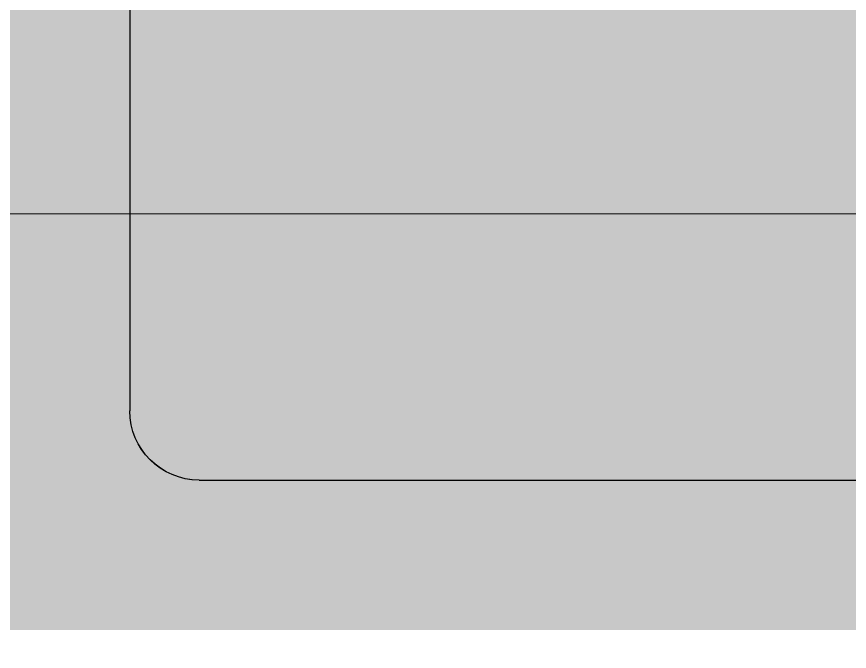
# Model space of a CAD drawing. Header units: millimetres. Extents: x 4739419 to 5837985, y 2291271 to 3446271.
# Drawn here: x 4987400.2 to 4987500.3, y 2454738.6 to 2454814.9 of the extents above; entities that cross this region are included whole.
import ezdxf

# ---------------------------------------------------------------- set-up
doc = ezdxf.new("R2010")
doc.units = ezdxf.units.MM
doc.layers.get('0').update_dxf_attribs({"color": 255})
doc.layers.add('HEB-Angle joint', color=1, linetype='Continuous')
doc.layers.add('XR-평면도$0$A-ELEV-PATT', color=9, linetype='Continuous')
doc.layers.add('XR-평면도$0$A-ELEV-LIN3', color=9, linetype='Continuous', lineweight=18)

# ---------------------------------------------------------------- blocks, each defined once
blk = doc.blocks.new('XR-평면도$0$범퍼_1')
at = {"layer": 'XR-평면도$0$A-ELEV-PATT', "ltscale": 0.002}
h = blk.add_hatch(dxfattribs=at)
h.set_pattern_fill('AR-SAND', color=256, angle=180, style=0)
h.set_pattern_definition([(217.5, (21376290.81, -50954928.292), (1.600031296, -48.941323733), [0, -38.608, 0, -43.18, 0, -41.275]), (187.5, (21376290.81, -50954928.29), (-44.95232831, -71.68251006), [0, -20.828, 0, -34.798, 0, -13.335]), (147.5, (21376322.05, -50954928.292), (-79.099237024, -0.143718468), [0, -12.7, 0, -45.72, 0, -59.69]), (137.5, (21376322.05, -50954928.29), (-76.35564525, -22.292932326), [0, -6.35, 0, -29.972, 0, -34.29])])
edge = h.paths.add_edge_path()
edge.add_arc((-4693.67, 123.67), 8.33, 90, 180)
edge.add_line((-4702, 123.67), (-4702, 32))
edge.add_line((-4702, 32), (5694, 32))
edge.add_line((5694, 32), (5694, 123.67))
edge.add_arc((5685.67, 123.67), 8.33, 0, 90)
edge.add_line((5685.67, 132), (-4693.67, 132))
at = {"layer": 'XR-평면도$0$A-ELEV-PATT'}
for p, q in [((-4693.67, 132), (5685.67, 132)), ((-4702, 2), (-4702, 123.67))]:
    blk.add_line(p, q, dxfattribs=at)
blk.add_arc((-4693.67, 123.67), 8.33, 90, 180, dxfattribs=at)
blk = doc.blocks.new('XR-평면도$0$스크린+범퍼_기준층(210318)')
at = {"rotation": 270}
blk.add_blockref('XR-평면도$0$범퍼_1', (500, -5004), dxfattribs=at)

msp = doc.modelspace()

# ---------------------------------------------------------------- linework, layer by layer
at = {"layer": 'HEB-Angle joint', "const_width": 300}
msp.add_lwpolyline([(4970634.54, 2491231.69), (5042611.82, 2491231.69), (5042611.82, 2454891.23), (4970634.54, 2454891.23)], close=True, dxfattribs=at)
at = {"layer": 'XR-평면도$0$A-ELEV-LIN3'}
for points in [[(4975461.81, 2441791.23), (4976761.81, 2441791.23), (4976761.81, 2442391.23), (4986461.81, 2442391.23), (4986461.81, 2441791.23), (4987761.81, 2441791.23), (4987761.81, 2443491.23), (4986661.81, 2443491.23), (4986661.81, 2454791.23), (5027111.81, 2454791.23), (5027111.81, 2447791.23), (5031561.81, 2447791.23), (5031561.81, 2443491.23), (5030461.81, 2443491.23), (5030461.81, 2441791.23), (5031761.81, 2441791.23), (5031761.81, 2442391.23), (5041611.81, 2442391.23), (5041611.81, 2441791.23), (5041911.81, 2441791.23), (5041911.81, 2427291.23)], [(4975461.82, 2441791.23), (4976761.82, 2441791.23), (4976761.82, 2442391.23), (4986461.82, 2442391.23), (4986461.82, 2441791.23), (4987761.82, 2441791.23), (4987761.82, 2443491.23), (4986661.82, 2443491.23), (4986661.82, 2454791.23), (5027111.82, 2454791.23), (5027111.82, 2447791.23), (5031561.82, 2447791.23), (5031561.82, 2443491.23), (5030461.82, 2443491.23), (5030461.82, 2441791.23), (5031761.82, 2441791.23), (5031761.82, 2442391.23), (5041611.82, 2442391.23), (5041611.82, 2441791.23), (5041911.82, 2441791.23), (5041911.82, 2427291.23)], [(4975461.82, 2441791.23), (4976761.82, 2441791.23), (4976761.82, 2442391.23), (4986461.82, 2442391.23), (4986461.82, 2441791.23), (4987761.82, 2441791.23), (4987761.82, 2443491.23), (4986661.82, 2443491.23), (4986661.82, 2454791.23), (5027111.82, 2454791.23), (5027111.82, 2447791.23), (5031561.82, 2447791.23), (5031561.82, 2443491.23), (5030461.82, 2443491.23), (5030461.82, 2441791.23), (5031761.82, 2441791.23), (5031761.82, 2442391.23), (5041611.82, 2442391.23), (5041611.82, 2441791.23), (5041911.82, 2441791.23), (5041911.82, 2427291.23)]]:
    msp.add_lwpolyline(points, dxfattribs=at)

# ---------------------------------------------------------------- block references
at = {"xscale": -1, "rotation": 90}
for p in [(4987111.81, 2455391.23), (4987111.82, 2455391.23), (4987111.82, 2455391.23)]:
    msp.add_blockref('XR-평면도$0$스크린+범퍼_기준층(210318)', p, dxfattribs=at)

doc.saveas('drawing.dxf')
